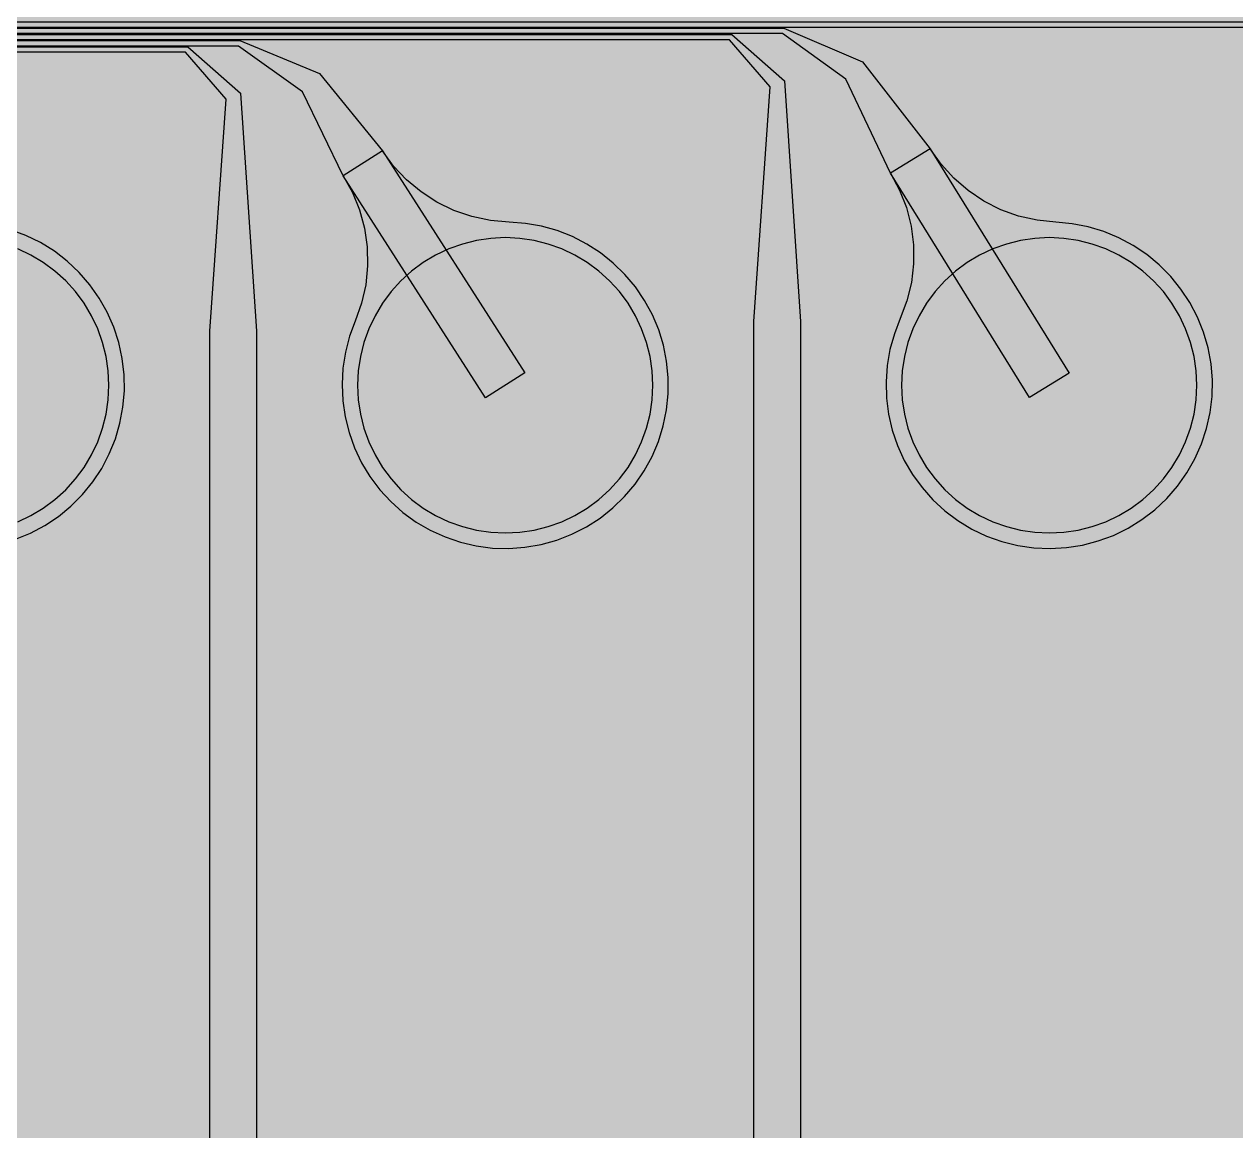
# Model space of a CAD drawing. Header units: metres. Extents: x -7231 to 10969, y -37556 to 1873.
# Drawn here: x -1178 to -398, y -26521 to -25809 of the extents above; entities that cross this region are included whole.
import ezdxf

# ---------------------------------------------------------------- set-up
doc = ezdxf.new("R2010")
doc.units = ezdxf.units.M
for name, color, linetype in [('Metal1', 4, 'CONTINUOUS'), ('Metal2', 3, 'CONTINUOUS'), ('Polyimide', 7, 'CONTINUOUS'), ('Polyimide_Negative', 5, 'CONTINUOUS')]:
    doc.layers.add(name, color=color, linetype=linetype)

msp = doc.modelspace()

# ---------------------------------------------------------------- hatches: boundary and pattern name
at = {"layer": 'Polyimide'}
msp.add_hatch(color=7, dxfattribs=at).paths.add_polyline_path([(4065.69, -468), (4066.67, -501.99), (4068.51, -535.99), (4071.41, -569.99), (4075.54, -603.99), (4081.04, -637.99), (4088.01, -671.99), (4096.52, -705.98), (4106.62, -739.98), (4118.33, -773.98), (4131.63, -807.98), (4146.49, -841.98), (4162.87, -875.98), (4180.68, -909.97), (4199.83, -943.97), (4220.22, -977.97), (4241.73, -1011.97), (4264.21, -1045.97), (4287.52, -1079.96), (4311.51, -1113.96), (4336.01, -1147.96), (4360.86, -1181.96), (4385.88, -1215.96), (4410.89, -1249.96), (4435.74, -1283.95), (4460.24, -1317.95), (4484.23, -1351.95), (4507.54, -1385.95), (4530.02, -1419.95), (4551.53, -1453.94), (4571.92, -1487.94), (4591.07, -1521.94), (4608.88, -1555.94), (4625.26, -1589.94), (4640.12, -1623.94), (4653.42, -1657.93), (4665.13, -1691.93), (4675.23, -1725.93), (4683.74, -1759.93), (4690.71, -1793.93), (4696.21, -1827.93), (4700.34, -1861.92), (4703.24, -1895.92), (4705.08, -1929.92), (4706.06, -1963.92), (4706.44, -1997.92), (4706.5, -2031.91), (4706.5, -4793.02), (4709.95, -4838.39), (4720.22, -4882.71), (4737.08, -4924.98), (4760.13, -4964.2), (4788.85, -4999.49), (4822.58, -5030.03), (4860.53, -5055.12), (4901.85, -5074.18), (4901.85, -5074.18), (4970.68, -5105.23), (5034.7, -5145.26), (5092.76, -5193.54), (5143.8, -5249.19), (5186.89, -5311.2), (5221.24, -5378.44), (5246.23, -5449.69), (5261.41, -5523.66), (5266.5, -5599), (5261.41, -5674.34), (5246.23, -5748.31), (5221.24, -5819.56), (5186.89, -5886.8), (5143.8, -5948.81), (5092.76, -6004.46), (5034.7, -6052.74), (4970.68, -6092.77), (4901.85, -6123.82), (4860.53, -6142.88), (4822.58, -6167.97), (4788.85, -6198.51), (4760.13, -6233.8), (4737.08, -6273.02), (4720.22, -6315.29), (4709.95, -6359.61), (4706.5, -6404.98), (4706.5, -9221.52), (4709.95, -9266.88), (4720.22, -9311.21), (4737.08, -9353.47), (4760.13, -9392.7), (4788.85, -9427.98), (4822.58, -9458.52), (4860.53, -9483.61), (4901.85, -9502.67), (4970.68, -9533.72), (5034.7, -9573.75), (5092.76, -9622.03), (5143.8, -9677.68), (5186.89, -9739.69), (5221.24, -9806.94), (5246.23, -9878.19), (5261.41, -9952.16), (5266.5, -10027.49), (5261.41, -10102.83), (5246.23, -10176.8), (5221.24, -10248.05), (5186.89, -10315.3), (5143.8, -10377.31), (5092.76, -10432.96), (5034.7, -10481.24), (4970.68, -10521.27), (4901.85, -10552.32), (4860.53, -10571.38), (4822.58, -10596.46), (4788.85, -10627), (4760.13, -10662.29), (4737.08, -10701.52), (4720.22, -10743.78), (4709.95, -10788.1), (4706.5, -10833.47), (4706.5, -13650.01), (4709.95, -13695.38), (4720.22, -13739.7), (4737.08, -13781.96), (4760.13, -13821.19), (4788.85, -13856.48), (4822.58, -13887.02), (4860.53, -13912.11), (4901.85, -13931.17), (4970.68, -13962.22), (5034.7, -14002.25), (5092.76, -14050.53), (5143.8, -14106.18), (5186.89, -14168.19), (5221.24, -14235.43), (5246.23, -14306.68), (5261.41, -14380.65), (5266.5, -14455.99), (5261.41, -14531.33), (5246.23, -14605.29), (5221.24, -14676.55), (5186.89, -14743.79), (5143.8, -14805.8), (5092.76, -14861.45), (5034.7, -14909.73), (4970.68, -14949.76), (4901.85, -14980.81), (4860.53, -14999.87), (4822.58, -15024.96), (4788.85, -15055.5), (4760.13, -15090.79), (4737.08, -15130.01), (4720.22, -15172.27), (4709.95, -15216.6), (4706.5, -15261.97), (4706.5, -15455.99), (4720.95, -15750.04), (4764.14, -16041.26), (4835.68, -16326.84), (4934.86, -16604.04), (5060.74, -16870.18), (5212.09, -17122.7), (5387.47, -17359.17), (5585.18, -17577.31), (5803.32, -17775.02), (6039.79, -17950.4), (6292.31, -18101.75), (6558.45, -18227.63), (6835.65, -18326.81), (7121.23, -18398.34), (7412.45, -18441.54), (7706.5, -18455.99), (9969.01, -18455.99), (10047.42, -18459.84), (10125.08, -18471.36), (10201.23, -18490.44), (10275.15, -18516.89), (10346.12, -18550.45), (10413.46, -18590.81), (10476.52, -18637.58), (10534.69, -18690.3), (10587.41, -18748.47), (10634.18, -18811.53), (10674.54, -18878.87), (10708.11, -18949.84), (10734.56, -19023.76), (10753.63, -19099.92), (10765.15, -19177.58), (10769.01, -19255.99), (10769.01, -20895.8), (10730.24, -20951.41), (10694.6, -21009.08), (10662.21, -21068.63), (10633.17, -21129.89), (10607.55, -21192.66), (10585.45, -21256.74), (10566.93, -21321.96), (10552.05, -21388.09), (10540.84, -21454.95), (10533.35, -21522.33), (10529.6, -21590.02), (10529.6, -21657.81), (10533.35, -21725.5), (10540.84, -21792.87), (10552.05, -21859.73), (10566.93, -21925.87), (10585.45, -21991.08), (10607.55, -22055.17), (10633.17, -22117.94), (10662.21, -22179.19), (10694.6, -22238.74), (10730.24, -22296.41), (10769.01, -22352.03), (10769.01, -32454.24), (10728.74, -32510.49), (10691.72, -32568.92), (10658.05, -32629.35), (10627.85, -32691.58), (10601.2, -32755.42), (10578.21, -32820.67), (10558.93, -32887.1), (10543.44, -32954.52), (10531.77, -33022.71), (10523.97, -33091.44), (10520.07, -33160.51), (10520.07, -33229.69), (10523.97, -33298.75), (10531.77, -33367.49), (10543.44, -33435.67), (10558.93, -33503.09), (10578.21, -33569.53), (10601.2, -33634.77), (10627.85, -33698.61), (10658.05, -33760.85), (10691.72, -33821.28), (10728.74, -33879.71), (10769.01, -33935.96), (10769.01, -36556), (10765.15, -36634.41), (10753.63, -36712.07), (10734.56, -36788.23), (10708.11, -36862.15), (10674.54, -36933.12), (10634.18, -37000.46), (10587.41, -37063.51), (10534.69, -37121.69), (10476.52, -37174.41), (10413.46, -37221.18), (10346.12, -37261.54), (10275.15, -37295.1), (10201.23, -37321.55), (10125.08, -37340.63), (10047.42, -37352.15), (9969.01, -37356), (-6231.01, -37356), (-6309.42, -37352.15), (-6387.08, -37340.63), (-6463.23, -37321.55), (-6537.15, -37295.1), (-6608.12, -37261.54), (-6675.46, -37221.18), (-6738.52, -37174.41), (-6796.69, -37121.69), (-6849.41, -37063.51), (-6896.18, -37000.46), (-6936.54, -36933.12), (-6970.11, -36862.15), (-6996.56, -36788.23), (-7015.63, -36712.07), (-7027.15, -36634.41), (-7031.01, -36556), (-7031.01, -33936), (-6990.74, -33879.75), (-6953.7, -33821.31), (-6920.03, -33760.88), (-6889.82, -33698.64), (-6863.18, -33634.8), (-6840.18, -33569.55), (-6820.9, -33503.11), (-6805.4, -33435.69), (-6793.74, -33367.49), (-6785.94, -33298.75), (-6782.03, -33229.68), (-6782.03, -33160.5), (-6785.94, -33091.43), (-6793.74, -33022.69), (-6805.4, -32954.5), (-6820.9, -32887.07), (-6840.18, -32820.63), (-6863.18, -32755.39), (-6889.82, -32691.54), (-6920.03, -32629.3), (-6953.7, -32568.87), (-6990.74, -32510.43), (-7031.01, -32454.18), (-7031.01, -22364.83), (-6990.74, -22308.58), (-6953.7, -22250.14), (-6920.03, -22189.71), (-6889.82, -22127.47), (-6863.18, -22063.62), (-6840.18, -21998.38), (-6820.9, -21931.94), (-6805.4, -21864.51), (-6793.74, -21796.32), (-6785.94, -21727.58), (-6782.03, -21658.51), (-6782.03, -21589.33), (-6785.94, -21520.26), (-6793.74, -21451.52), (-6805.4, -21383.32), (-6820.9, -21315.9), (-6840.18, -21249.46), (-6863.18, -21184.21), (-6889.82, -21120.37), (-6920.03, -21058.13), (-6953.7, -20997.7), (-6990.74, -20939.26), (-7031.01, -20883.01), (-7031.01, -19255.99), (-7027.15, -19177.58), (-7015.63, -19099.92), (-6996.56, -19023.76), (-6970.11, -18949.84), (-6936.54, -18878.87), (-6896.18, -18811.53), (-6849.41, -18748.47), (-6796.69, -18690.3), (-6738.52, -18637.58), (-6675.46, -18590.81), (-6608.12, -18550.45), (-6537.15, -18516.89), (-6463.23, -18490.44), (-6387.08, -18471.36), (-6309.42, -18459.84), (-6231.01, -18455.99), (-3968.5, -18455.99), (-3674.45, -18441.54), (-3383.23, -18398.34), (-3097.65, -18326.81), (-2820.45, -18227.63), (-2554.31, -18101.75), (-2301.79, -17950.4), (-2065.32, -17775.02), (-1847.18, -17577.31), (-1649.47, -17359.17), (-1474.09, -17122.7), (-1322.74, -16870.18), (-1196.86, -16604.04), (-1097.68, -16326.84), (-1026.14, -16041.26), (-982.95, -15750.04), (-968.5, -15455.99), (-968.5, -15261.97), (-971.95, -15216.6), (-982.22, -15172.27), (-999.08, -15130.01), (-1022.13, -15090.79), (-1050.85, -15055.5), (-1084.58, -15024.96), (-1122.53, -14999.87), (-1163.85, -14980.81), (-1232.68, -14949.76), (-1296.7, -14909.73), (-1354.76, -14861.45), (-1405.8, -14805.8), (-1448.89, -14743.79), (-1483.24, -14676.55), (-1508.23, -14605.29), (-1523.41, -14531.33), (-1528.5, -14455.99), (-1523.41, -14380.65), (-1508.23, -14306.68), (-1483.24, -14235.43), (-1448.89, -14168.19), (-1405.8, -14106.18), (-1354.76, -14050.53), (-1296.7, -14002.25), (-1232.68, -13962.22), (-1163.85, -13931.17), (-1122.53, -13912.11), (-1084.58, -13887.02), (-1050.85, -13856.48), (-1022.13, -13821.19), (-999.08, -13781.96), (-982.22, -13739.7), (-971.95, -13695.38), (-968.5, -13650.01), (-968.5, -12309.64), (-971.95, -12264.27), (-982.22, -12219.94), (-999.08, -12177.68), (-1022.13, -12138.46), (-1050.85, -12103.17), (-1084.58, -12072.63), (-1122.53, -12047.54), (-1163.85, -12028.48), (-1232.68, -11997.43), (-1296.7, -11957.4), (-1354.76, -11909.12), (-1405.8, -11853.47), (-1448.89, -11791.46), (-1483.24, -11724.22), (-1508.23, -11652.96), (-1523.41, -11579), (-1528.5, -11503.66), (-1523.41, -11428.32), (-1508.23, -11354.35), (-1483.24, -11283.1), (-1448.89, -11215.86), (-1405.8, -11153.85), (-1354.76, -11098.2), (-1296.7, -11049.92), (-1232.68, -11009.89), (-1163.85, -10978.84), (-1122.53, -10959.78), (-1084.58, -10934.69), (-1050.85, -10904.15), (-1022.13, -10868.86), (-999.08, -10829.63), (-982.22, -10787.37), (-971.95, -10743.05), (-968.5, -10697.68), (-968.5, -9357.31), (-971.95, -9311.94), (-982.22, -9267.62), (-999.08, -9225.35), (-1022.13, -9186.13), (-1050.85, -9150.84), (-1084.58, -9120.3), (-1122.53, -9095.21), (-1163.85, -9076.15), (-1163.85, -9076.15), (-1232.68, -9045.1), (-1296.7, -9005.07), (-1354.76, -8956.79), (-1405.8, -8901.14), (-1448.89, -8839.13), (-1483.24, -8771.89), (-1508.23, -8700.64), (-1523.41, -8626.67), (-1528.5, -8551.33), (-1523.41, -8475.99), (-1508.23, -8402.02), (-1483.24, -8330.77), (-1448.89, -8263.53), (-1405.8, -8201.52), (-1354.76, -8145.87), (-1296.7, -8097.59), (-1232.68, -8057.56), (-1163.85, -8026.51), (-1163.85, -8026.51), (-1122.53, -8007.45), (-1084.58, -7982.36), (-1050.85, -7951.82), (-1022.13, -7916.53), (-999.08, -7877.31), (-982.22, -7835.04), (-971.95, -7790.72), (-968.5, -7745.35), (-968.5, -6404.98), (-971.95, -6359.61), (-982.22, -6315.29), (-999.08, -6273.02), (-1022.13, -6233.8), (-1050.85, -6198.51), (-1084.58, -6167.97), (-1122.53, -6142.88), (-1163.85, -6123.82), (-1163.85, -6123.82), (-1232.68, -6092.77), (-1296.7, -6052.74), (-1354.76, -6004.46), (-1405.8, -5948.81), (-1448.89, -5886.8), (-1483.24, -5819.56), (-1508.23, -5748.31), (-1523.41, -5674.34), (-1528.5, -5599), (-1523.41, -5523.66), (-1508.23, -5449.69), (-1483.24, -5378.44), (-1448.89, -5311.2), (-1405.8, -5249.19), (-1354.76, -5193.54), (-1296.7, -5145.26), (-1232.68, -5105.23), (-1163.85, -5074.18), (-1163.85, -5074.18), (-1122.53, -5055.12), (-1084.58, -5030.03), (-1050.85, -4999.49), (-1022.13, -4964.2), (-999.08, -4924.98), (-982.22, -4882.71), (-971.95, -4838.39), (-968.5, -4793.02), (-968.5, -2031.91), (-968.44, -1997.92), (-968.06, -1963.92), (-967.05, -1929.92), (-965.18, -1895.92), (-962.22, -1861.92), (-958.01, -1827.93), (-952.41, -1793.93), (-945.31, -1759.93), (-936.64, -1725.93), (-926.35, -1691.93), (-914.43, -1657.93), (-900.88, -1623.94), (-885.74, -1589.94), (-869.05, -1555.94), (-850.91, -1521.94), (-831.4, -1487.94), (-810.63, -1453.94), (-788.72, -1419.95), (-765.82, -1385.95), (-742.07, -1351.95), (-717.63, -1317.95), (-692.67, -1283.95), (-667.36, -1249.96), (-641.88, -1215.96), (-616.39, -1181.96), (-591.08, -1147.96), (-566.12, -1113.96), (-541.68, -1079.96), (-517.93, -1045.97), (-495.03, -1011.97), (-473.12, -977.97), (-452.35, -943.97), (-432.84, -909.97), (-414.7, -875.98), (-398.01, -841.98), (-382.87, -807.98), (-369.32, -773.98), (-357.4, -739.98), (-347.11, -705.98), (-338.44, -671.99), (-331.34, -637.99), (-325.74, -603.99), (-321.53, -569.99), (-318.57, -535.99), (-316.7, -501.99), (-315.69, -468), (-315.31, -434), (-315.25, -400), (-315.25, 401), (-315.25, 451), (-315.25, 1644), (-270.25, 1644), (-270.03, 1637.13), (-269.35, 1630.29), (-268.23, 1623.52), (-266.67, 1616.82), (-264.68, 1610.25), (-262.26, 1603.82), (-259.42, 1597.56), (-256.18, 1591.5), (-252.55, 1585.67), (-248.55, 1580.08), (-244.19, 1574.77), (-239.5, 1569.75), (-234.48, 1565.06), (-229.17, 1560.7), (-223.58, 1556.7), (-217.75, 1553.07), (-211.69, 1549.83), (-205.43, 1546.99), (-199, 1544.57), (-192.43, 1542.58), (-185.73, 1541.02), (-178.96, 1539.9), (-172.12, 1539.22), (-165.25, 1539), (-158.38, 1539.22), (-151.54, 1539.9), (-144.77, 1541.02), (-138.07, 1542.58), (-131.5, 1544.57), (-125.07, 1546.99), (-118.81, 1549.83), (-112.75, 1553.07), (-106.92, 1556.7), (-101.33, 1560.7), (-96.02, 1565.06), (-91, 1569.75), (-86.31, 1574.77), (-81.95, 1580.08), (-77.95, 1585.67), (-74.32, 1591.5), (-71.08, 1597.56), (-68.24, 1603.82), (-65.82, 1610.25), (-63.83, 1616.82), (-62.27, 1623.52), (-61.15, 1630.29), (-60.47, 1637.13), (-60.25, 1644), (1853, 1644), (1853, 1573), (3815.25, 1573), (3815.46, 1579.54), (3816.11, 1586.05), (3817.17, 1592.51), (3818.66, 1598.88), (3820.56, 1605.14), (3822.86, 1611.27), (3825.56, 1617.23), (3828.65, 1623), (3832.1, 1628.56), (3835.91, 1633.88), (3840.07, 1638.93), (3844.54, 1643.71), (3849.32, 1648.18), (3854.37, 1652.34), (3859.69, 1656.15), (3865.25, 1659.6), (3871.02, 1662.69), (3876.98, 1665.39), (3883.11, 1667.69), (3889.37, 1669.59), (3895.74, 1671.08), (3902.2, 1672.14), (3908.71, 1672.79), (3915.25, 1673), (3921.79, 1672.79), (3928.3, 1672.14), (3934.76, 1671.08), (3941.13, 1669.59), (3947.39, 1667.69), (3953.52, 1665.39), (3959.48, 1662.69), (3965.25, 1659.6), (3970.81, 1656.15), (3976.13, 1652.34), (3981.18, 1648.18), (3985.96, 1643.71), (3990.43, 1638.93), (3994.59, 1633.88), (3998.4, 1628.56), (4001.85, 1623), (4004.94, 1617.23), (4007.64, 1611.27), (4009.94, 1605.14), (4011.84, 1598.88), (4013.33, 1592.51), (4014.39, 1586.05), (4015.04, 1579.54), (4015.25, 1573), (4065.25, 1573), (4065.25, 451), (4065.25, 401), (4065.25, -400), (4065.31, -434), (4065.69, -468)])

# ---------------------------------------------------------------- linework, layer by layer
at = {"layer": 'Metal1'}
for points in [[(960.75, -19211.93), (960.75, -27063.72), (929.72, -27094.75), (-5826.22, -27094.75), (-5857.25, -27063.72), (-5857.25, -25838.28), (-5826.22, -25807.25), (-372.78, -25807.25), (-338.89, -25837.09), (-328.5, -25993.46), (-328.5, -26781), (-358.5, -26781), (-358.5, -25993.46), (-348.11, -25840.91), (-374.22, -25810.75), (-5824.78, -25810.75), (-5853.75, -25839.72), (-5853.75, -27062.27), (-5824.78, -27091.25), (928.28, -27091.25), (957.25, -27062.27), (957.25, -19211.93)], [(952.75, -19211.93), (952.75, -27055.72), (921.72, -27086.75), (-5818.22, -27086.75), (-5849.25, -27055.72), (-5849.25, -25846.28), (-5818.22, -25815.25), (-722.78, -25815.25), (-688.87, -25845.08), (-678.5, -25999.86), (-678.5, -26781), (-708.5, -26781), (-708.5, -25999.86), (-698.13, -25848.92), (-724.22, -25818.75), (-5816.78, -25818.75), (-5845.75, -25847.72), (-5845.75, -27054.27), (-5816.78, -27083.25), (920.28, -27083.25), (949.25, -27054.27), (949.25, -19211.93)], [(944.75, -19211.93), (944.75, -27047.72), (913.72, -27078.75), (-5810.22, -27078.75), (-5841.25, -27047.72), (-5841.25, -25854.28), (-5810.22, -25823.25), (-1072.78, -25823.25), (-1038.85, -25853.07), (-1028.5, -26006.26), (-1028.5, -26781), (-1058.5, -26781), (-1058.5, -26006.26), (-1048.15, -25856.93), (-1074.22, -25826.75), (-5808.78, -25826.75), (-5837.75, -25855.72), (-5837.75, -27046.27), (-5808.78, -27075.25), (912.28, -27075.25), (941.25, -27046.27), (941.25, -19211.93)]]:
    msp.add_lwpolyline(points, dxfattribs=at)
at = {"layer": 'Metal2'}
for points in [[(956.75, -19211.93), (956.75, -27059.72), (925.72, -27090.75), (-5822.22, -27090.75), (-5853.25, -27059.72), (-5853.25, -25842.28), (-5822.22, -25811.25), (-689.26, -25811.25), (-638.57, -25832.9), (-595.11, -25888.83), (-505.75, -26033.1), (-531.25, -26048.9), (-620.61, -25904.62), (-649.26, -25844.11), (-690.17, -25814.75), (-5820.78, -25814.75), (-5849.75, -25843.72), (-5849.75, -27058.27), (-5820.78, -27087.25), (924.28, -27087.25), (953.25, -27058.27), (953.25, -19211.93)], [(948.75, -19211.93), (948.75, -27051.72), (917.72, -27082.75), (-5814.22, -27082.75), (-5845.25, -27051.72), (-5845.25, -25850.28), (-5814.22, -25819.25), (-1039.27, -25819.25), (-987.98, -25840.32), (-947.55, -25890.08), (-855.88, -26032.9), (-881.12, -26049.1), (-972.79, -25906.29), (-999.03, -25852.17), (-1040.16, -25822.75), (-5812.78, -25822.75), (-5841.75, -25851.72), (-5841.75, -27050.27), (-5812.78, -27079.25), (916.28, -27079.25), (945.25, -27050.27), (945.25, -19211.93)], [(-1183.68, -26140.06), (-1173.98, -26136.09), (-1164.72, -26131.18), (-1156, -26125.37), (-1147.9, -26118.72), (-1140.51, -26111.3), (-1133.89, -26103.18), (-1128.11, -26094.43), (-1123.24, -26085.16), (-1119.31, -26075.44), (-1116.37, -26065.38), (-1114.45, -26055.08), (-1113.56, -26044.64), (-1113.72, -26034.16), (-1114.93, -26023.75), (-1117.16, -26013.51), (-1120.41, -26003.55), (-1124.63, -25993.96), (-1129.78, -25984.83), (-1135.82, -25976.27), (-1142.69, -25968.35), (-1150.31, -25961.16), (-1158.61, -25954.76), (-1167.5, -25949.22), (-1176.9, -25944.59), (-1186.72, -25940.92)]]:
    msp.add_lwpolyline(points, dxfattribs=at)
for points in [[(-972.79, -25906.29), (-966.85, -25916.92), (-962.24, -25928.2), (-959.04, -25939.95), (-957.29, -25952.01), (-957.02, -25964.19), (-958.24, -25976.31), (-960.92, -25988.2), (-965.02, -25999.67), (-968.66, -26009.49), (-971.3, -26019.64), (-972.92, -26029.99), (-973.5, -26040.45), (-973.03, -26050.92), (-971.52, -26061.29), (-968.98, -26071.46), (-965.45, -26081.32), (-960.95, -26090.79), (-955.52, -26099.75), (-949.23, -26108.14), (-942.14, -26115.85), (-934.31, -26122.82), (-925.83, -26128.97), (-916.77, -26134.24), (-907.24, -26138.59), (-897.32, -26141.97), (-887.11, -26144.34), (-876.72, -26145.68), (-866.24, -26145.98), (-855.79, -26145.23), (-845.46, -26143.44), (-835.37, -26140.64), (-825.6, -26136.84), (-816.26, -26132.08), (-807.44, -26126.42), (-799.23, -26119.91), (-791.71, -26112.61), (-784.96, -26104.6), (-779.03, -26095.96), (-774, -26086.77), (-769.91, -26077.12), (-766.8, -26067.11), (-764.7, -26056.84), (-763.64, -26046.42), (-763.62, -26035.94), (-764.65, -26025.51), (-766.71, -26015.24), (-769.78, -26005.22), (-773.84, -25995.56), (-778.84, -25986.35), (-784.74, -25977.68), (-791.47, -25969.65), (-798.96, -25962.33), (-807.15, -25955.79), (-815.95, -25950.1), (-825.27, -25945.31), (-835.03, -25941.48), (-845.11, -25938.64), (-855.43, -25936.82), (-865.88, -25936.03), (-878.02, -25934.99), (-889.94, -25932.47), (-901.47, -25928.53), (-912.43, -25923.21), (-922.66, -25916.6), (-932.02, -25908.8), (-940.35, -25899.91), (-947.55, -25890.08), (-972.79, -25906.29)], [(-620.61, -25904.62), (-614.84, -25915.35), (-610.41, -25926.7), (-607.4, -25938.51), (-605.85, -25950.59), (-605.78, -25962.77), (-607.19, -25974.87), (-610.06, -25986.71), (-614.34, -25998.12), (-618.14, -26007.88), (-620.95, -26017.98), (-622.73, -26028.31), (-623.48, -26038.76), (-623.18, -26049.24), (-621.83, -26059.63), (-619.46, -26069.84), (-616.09, -26079.76), (-611.74, -26089.29), (-606.46, -26098.34), (-600.3, -26106.83), (-593.34, -26114.65), (-585.62, -26121.74), (-577.24, -26128.03), (-568.27, -26133.45), (-558.81, -26137.96), (-548.94, -26141.49), (-538.77, -26144.02), (-528.4, -26145.53), (-517.93, -26146), (-507.47, -26145.42), (-497.12, -26143.8), (-486.98, -26141.16), (-477.15, -26137.52), (-467.74, -26132.91), (-458.83, -26127.4), (-450.51, -26121.02), (-442.88, -26113.84), (-435.99, -26105.94), (-429.93, -26097.39), (-424.75, -26088.28), (-420.5, -26078.7), (-417.23, -26068.75), (-414.97, -26058.51), (-413.74, -26048.11), (-413.55, -26037.63), (-414.41, -26027.19), (-416.31, -26016.88), (-419.22, -26006.81), (-423.12, -25997.09), (-427.98, -25987.8), (-433.73, -25979.04), (-440.33, -25970.9), (-447.7, -25963.46), (-455.79, -25956.79), (-464.49, -25950.95), (-473.74, -25946.02), (-483.43, -25942.03), (-493.47, -25939.03), (-503.76, -25937.04), (-514.19, -25936.09), (-526.31, -25934.85), (-538.19, -25932.14), (-549.65, -25928.01), (-560.53, -25922.52), (-570.65, -25915.75), (-579.88, -25907.79), (-588.07, -25898.77), (-595.11, -25888.83), (-620.61, -25904.62)]]:
    msp.add_lwpolyline(points, close=True, dxfattribs=at)
at = {"layer": 'Polyimide_Negative'}
for points in [[(-773.5, -26041), (-773.96, -26031.69), (-775.33, -26022.47), (-777.59, -26013.42), (-780.73, -26004.64), (-784.72, -25996.22), (-789.51, -25988.22), (-795.06, -25980.73), (-801.32, -25973.82), (-808.23, -25967.56), (-815.72, -25962.01), (-823.72, -25957.22), (-832.15, -25953.23), (-840.92, -25950.09), (-849.97, -25947.83), (-859.19, -25946.46), (-868.5, -25946), (-877.81, -25946.46), (-887.03, -25947.83), (-896.08, -25950.09), (-904.85, -25953.23), (-913.28, -25957.22), (-921.28, -25962.01), (-928.77, -25967.56), (-935.68, -25973.82), (-941.94, -25980.73), (-947.49, -25988.22), (-952.28, -25996.22), (-956.27, -26004.64), (-959.41, -26013.42), (-961.67, -26022.47), (-963.04, -26031.69), (-963.5, -26041), (-963.04, -26050.31), (-961.67, -26059.53), (-959.41, -26068.58), (-956.27, -26077.35), (-952.28, -26085.78), (-947.49, -26093.78), (-941.94, -26101.27), (-935.68, -26108.17), (-928.77, -26114.44), (-921.28, -26119.99), (-913.28, -26124.78), (-904.85, -26128.77), (-896.08, -26131.91), (-887.03, -26134.17), (-877.81, -26135.54), (-868.5, -26136), (-859.19, -26135.54), (-849.97, -26134.17), (-840.92, -26131.91), (-832.15, -26128.77), (-823.72, -26124.78), (-815.72, -26119.99), (-808.23, -26114.44), (-801.32, -26108.17), (-795.06, -26101.27), (-789.51, -26093.78), (-784.72, -26085.78), (-780.73, -26077.35), (-777.59, -26068.58), (-775.33, -26059.53), (-773.96, -26050.31), (-773.5, -26041)], [(-423.5, -26041), (-423.96, -26031.69), (-425.33, -26022.47), (-427.59, -26013.42), (-430.73, -26004.64), (-434.72, -25996.22), (-439.51, -25988.22), (-445.06, -25980.73), (-451.32, -25973.82), (-458.23, -25967.56), (-465.72, -25962.01), (-473.72, -25957.22), (-482.15, -25953.23), (-490.92, -25950.09), (-499.97, -25947.83), (-509.19, -25946.46), (-518.5, -25946), (-527.81, -25946.46), (-537.03, -25947.83), (-546.08, -25950.09), (-554.85, -25953.23), (-563.28, -25957.22), (-571.28, -25962.01), (-578.77, -25967.56), (-585.68, -25973.82), (-591.94, -25980.73), (-597.49, -25988.22), (-602.28, -25996.22), (-606.27, -26004.64), (-609.41, -26013.42), (-611.67, -26022.47), (-613.04, -26031.69), (-613.5, -26041), (-613.04, -26050.31), (-611.67, -26059.53), (-609.41, -26068.58), (-606.27, -26077.35), (-602.28, -26085.78), (-597.49, -26093.78), (-591.94, -26101.27), (-585.68, -26108.17), (-578.77, -26114.44), (-571.28, -26119.99), (-563.28, -26124.78), (-554.85, -26128.77), (-546.08, -26131.91), (-537.03, -26134.17), (-527.81, -26135.54), (-518.5, -26136), (-509.19, -26135.54), (-499.97, -26134.17), (-490.92, -26131.91), (-482.15, -26128.77), (-473.72, -26124.78), (-465.72, -26119.99), (-458.23, -26114.44), (-451.32, -26108.17), (-445.06, -26101.27), (-439.51, -26093.78), (-434.72, -26085.78), (-430.73, -26077.35), (-427.59, -26068.58), (-425.33, -26059.53), (-423.96, -26050.31), (-423.5, -26041)]]:
    msp.add_lwpolyline(points, close=True, dxfattribs=at)
msp.add_lwpolyline([(-1182.15, -26128.77), (-1173.72, -26124.78), (-1165.72, -26119.99), (-1158.23, -26114.44), (-1151.32, -26108.17), (-1145.06, -26101.27), (-1139.51, -26093.78), (-1134.72, -26085.78), (-1130.73, -26077.35), (-1127.59, -26068.58), (-1125.33, -26059.53), (-1123.96, -26050.31), (-1123.5, -26041), (-1123.5, -26041), (-1123.96, -26031.69), (-1125.33, -26022.47), (-1127.59, -26013.42), (-1130.73, -26004.64), (-1134.72, -25996.22), (-1139.51, -25988.22), (-1145.06, -25980.73), (-1151.32, -25973.82), (-1158.23, -25967.56), (-1165.72, -25962.01), (-1173.72, -25957.22), (-1182.15, -25953.23)], dxfattribs=at)

doc.saveas('drawing.dxf')
